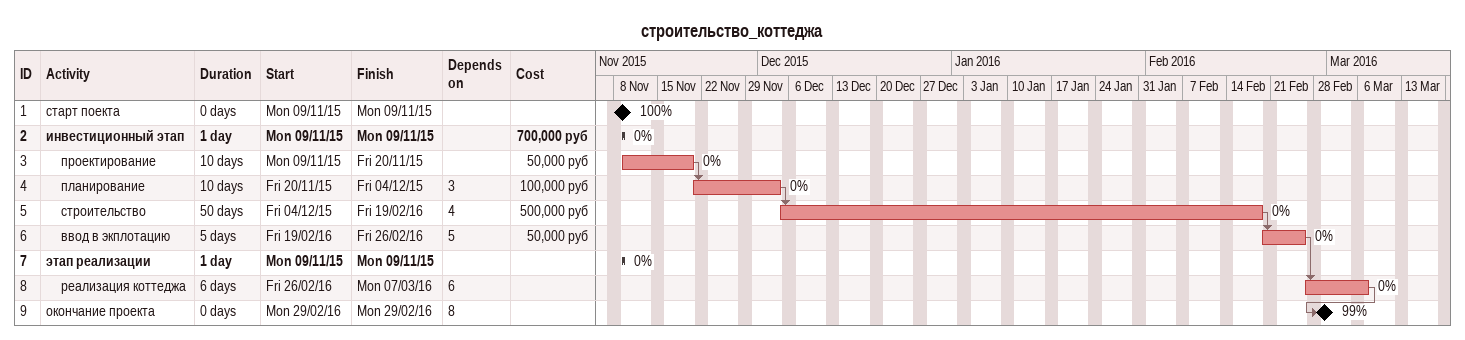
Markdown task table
строительство_коттеджа

| ID | Level | Task | Duration | Start | Finish | Predecessors | % complete | Cost (руб) |
|---|---|---|---|---|---|---|---|---|
| 1 | 1 | старт поекта | 0d | 2015-11-09 | 2015-11-09 |  | 100 |  |
| 2 | 1 | **инвестиционный этап** | 1d | 2015-11-09 | 2015-11-09 |  | 0 | 700000 |
| 3 | 2 | проектирование | 10d | 2015-11-09 | 2015-11-20 |  | 0 | 50000 |
| 4 | 2 | планирование | 10d | 2015-11-20 | 2015-12-04 | 3 | 0 | 100000 |
| 5 | 2 | строительство | 50d | 2015-12-04 | 2016-02-19 | 4 | 0 | 500000 |
| 6 | 2 | ввод в экплотацию | 5d | 2016-02-19 | 2016-02-26 | 5 | 0 | 50000 |
| 7 | 1 | **этап реализации** | 1d | 2015-11-09 | 2015-11-09 |  | 0 |  |
| 8 | 2 | реализация коттеджа | 6d | 2016-02-26 | 2016-03-07 | 6 | 0 |  |
| 9 | 1 | окончание проекта | 0d | 2016-02-29 | 2016-02-29 | 8 | 99 |  |
